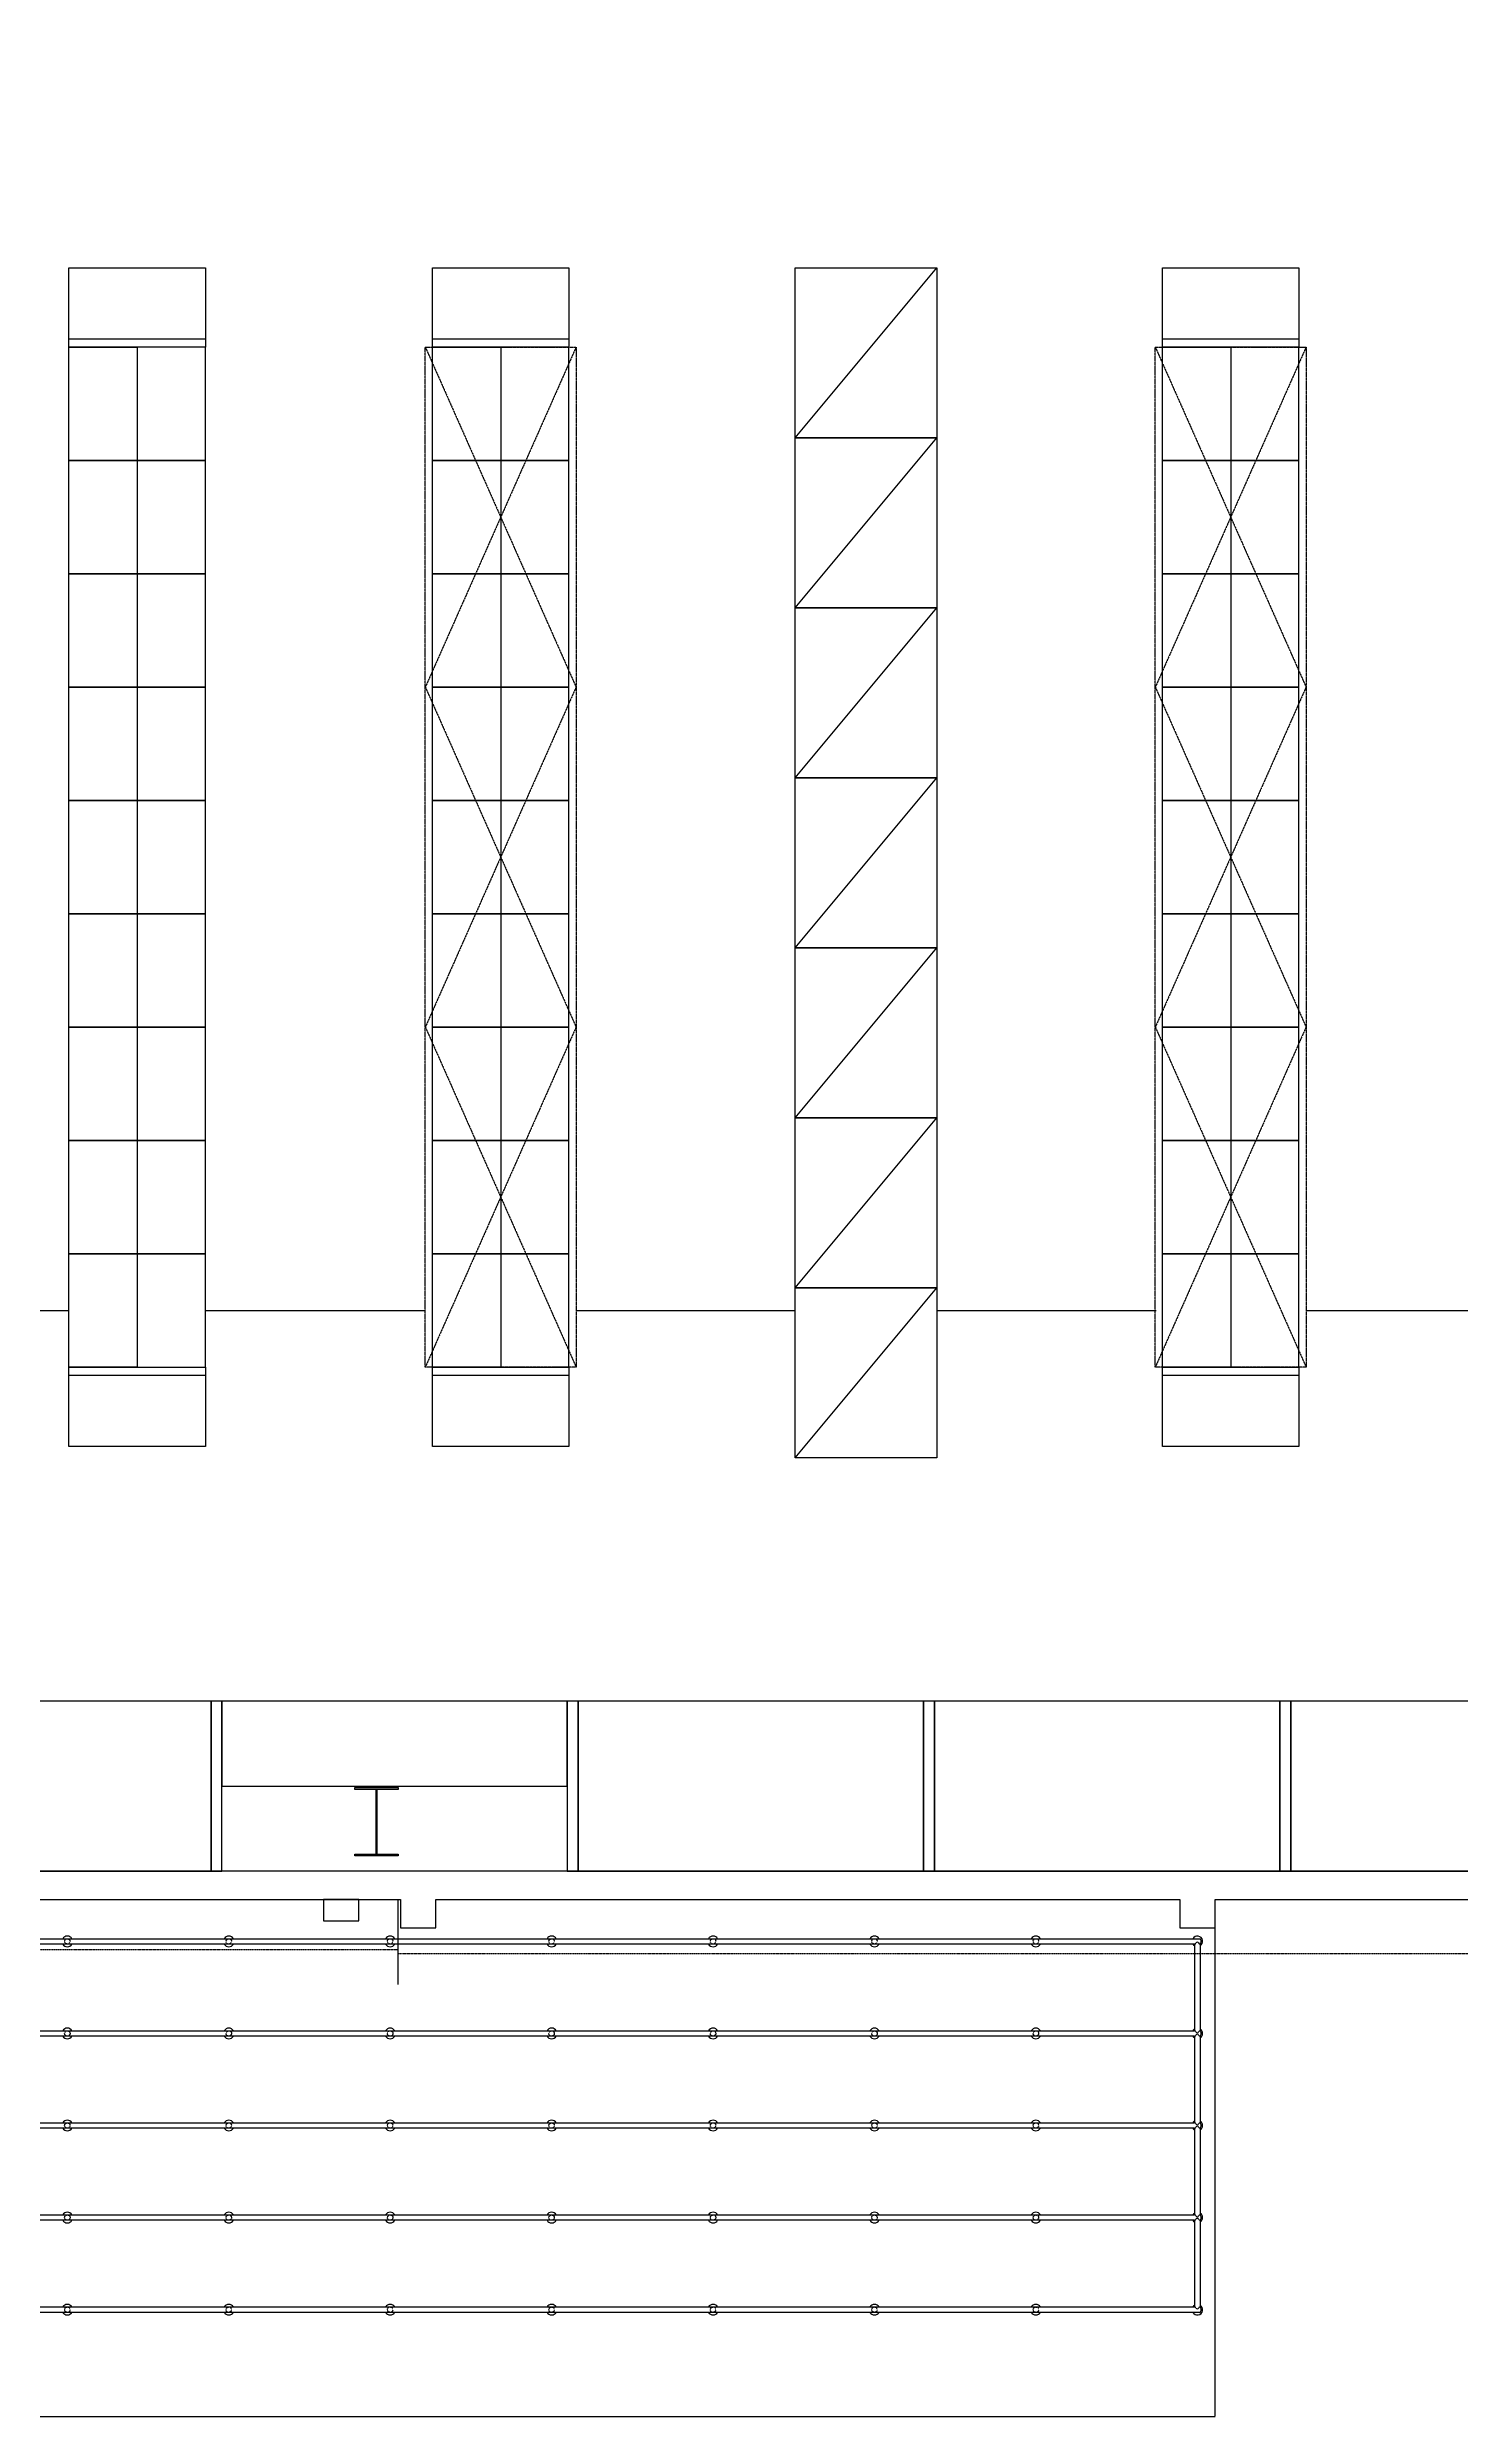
# Model space of a CAD drawing. Header units: millimetres. Extents: x -155 to 94595, y -3153 to 63413.
# Drawn here: x 34772 to 44746, y -3153 to 13573 of the extents above; entities that cross this region are included whole.
import ezdxf

# ---------------------------------------------------------------- set-up
doc = ezdxf.new("R2010")
doc.units = ezdxf.units.MM
for name, pattern in [('REFERENCIA CAMPECHE$0$63-BASE1-6$0$HIDDEN2', [0.1875, 0.125, -0.0625]), ('REFERENCIA CAMPECHE$0$HIDDEN', [0.375, 0.25, -0.125]), ('REFERENCIA CAMPECHE$0$REFERENCIA MERIDA$0$DASHDOT', [1, 0.5, -0.25, 0, -0.25]), ('REFERENCIA CAMPECHE$0$SO-BASE1$0$HIDDEN2', [0.1875, 0.125, -0.0625]), ('TRATTEGGIATA2', [0.375, 0.25, -0.125])]:
    doc.linetypes.add(name, pattern=pattern)
for name, color, linetype in [('2', 193, 'Continuous'), ('4', 251, 'Continuous'), ('5', 1, 'TRATTEGGIATA2'), ('6', 253, 'Continuous'), ('int', 185, 'Continuous'), ('wall', 5, 'Continuous')]:
    doc.layers.add(name, color=color, linetype=linetype)
doc.styles.add('REFERENCIA CAMPECHE$0$LETRITAS', font='ROMAN1.shx', dxfattribs={"width": 1.2, "height": 0.225})
doc.dimstyles.new('arch', dxfattribs={"dimtxt": 0.18, "dimasz": 0.18, "dimexe": 0.18, "dimexo": 0.0625, "dimgap": 0.09, "dimtad": 0, "dimtih": 1, "dimtoh": 1, "dimdec": 4, "dimzin": 0, "dimdsep": 46, "dimtxsty": 'Standard', "dimblk": 'OBLIQUE', "dimcen": 0.09, "dimclrt": 256, "dimadec": 0, "dimazin": 0, "dimtfac": 1, "dimtdec": 4, "dimtofl": 0, "dimtmove": 0, "dimatfit": 3, "dimldrblk": 'OBLIQUE', "dimfxl": 1, "dimtolj": 1, "dimtzin": 0, "dimarcsym": 0})

# ---------------------------------------------------------------- blocks, each defined once
blk = doc.blocks.new('_Oblique')
at = {"color": 0, "linetype": 'ByBlock', "lineweight": -2}
blk.add_line((-0.5, -0.5), (0.5, 0.5), dxfattribs=at)
blk = doc.blocks.new('*D327')
at = {"layer": '6', "color": 0, "lineweight": -2}
blk.add_line((43655, 4657), (45205, 4657), dxfattribs=at)
at = {"layer": 'Defpoints', "color": 0}
for p in [(43655, 4657), (45205, 4657), (45205, 4657)]:
    blk.add_point(p, dxfattribs=at)
at = {"layer": '6', "color": 0, "lineweight": -2, "xscale": 0.3, "yscale": 0.3, "zscale": 0.3, "rotation": 180}
blk.add_blockref('_Oblique', (43655, 4657), dxfattribs=at)
at = {"layer": '6', "color": 0, "lineweight": -2, "xscale": 0.3, "yscale": 0.3, "zscale": 0.3}
blk.add_blockref('_Oblique', (45205, 4657), dxfattribs=at)
at = {"layer": '6', "insert": (44430, 4657), "char_height": 0.225, "attachment_point": 5, "style": 'REFERENCIA CAMPECHE$0$LETRITAS'}
blk.add_mtext('\\A1;1550.00', dxfattribs=at)
blk = doc.blocks.new('*D328')
at = {"layer": '6', "color": 0, "lineweight": -2}
blk.add_line((41049, 4657), (42596, 4657), dxfattribs=at)
at = {"layer": 'Defpoints', "color": 0}
for p in [(41049, 4657), (42596, 4657), (42596, 4657)]:
    blk.add_point(p, dxfattribs=at)
at = {"layer": '6', "color": 0, "lineweight": -2, "xscale": 0.3, "yscale": 0.3, "zscale": 0.3, "rotation": 180}
blk.add_blockref('_Oblique', (41049, 4657), dxfattribs=at)
at = {"layer": '6', "color": 0, "lineweight": -2, "xscale": 0.3, "yscale": 0.3, "zscale": 0.3}
blk.add_blockref('_Oblique', (42596, 4657), dxfattribs=at)
at = {"layer": '6', "insert": (41822, 4657), "char_height": 0.225, "attachment_point": 5, "style": 'REFERENCIA CAMPECHE$0$LETRITAS'}
blk.add_mtext('\\A1;1547.00', dxfattribs=at)
blk = doc.blocks.new('*D329')
at = {"layer": '6', "color": 0, "lineweight": -2}
blk.add_line((38503, 4657), (40049, 4657), dxfattribs=at)
at = {"layer": 'Defpoints', "color": 0}
for p in [(38503, 4657), (40049, 4657), (40049, 4657)]:
    blk.add_point(p, dxfattribs=at)
at = {"layer": '6', "color": 0, "lineweight": -2, "xscale": 0.3, "yscale": 0.3, "zscale": 0.3, "rotation": 180}
blk.add_blockref('_Oblique', (38503, 4657), dxfattribs=at)
at = {"layer": '6', "color": 0, "lineweight": -2, "xscale": 0.3, "yscale": 0.3, "zscale": 0.3}
blk.add_blockref('_Oblique', (40049, 4657), dxfattribs=at)
at = {"layer": '6', "insert": (39276, 4657), "char_height": 0.225, "attachment_point": 5, "style": 'REFERENCIA CAMPECHE$0$LETRITAS'}
blk.add_mtext('\\A1;1546.00', dxfattribs=at)
blk = doc.blocks.new('*D330')
at = {"layer": '6', "color": 0, "lineweight": -2}
blk.add_line((35887, 4657), (37439, 4657), dxfattribs=at)
at = {"layer": 'Defpoints', "color": 0}
for p in [(35887, 4657), (37439, 4657), (37439, 4657)]:
    blk.add_point(p, dxfattribs=at)
at = {"layer": '6', "color": 0, "lineweight": -2, "xscale": 0.3, "yscale": 0.3, "zscale": 0.3, "rotation": 180}
blk.add_blockref('_Oblique', (35887, 4657), dxfattribs=at)
at = {"layer": '6', "color": 0, "lineweight": -2, "xscale": 0.3, "yscale": 0.3, "zscale": 0.3}
blk.add_blockref('_Oblique', (37439, 4657), dxfattribs=at)
at = {"layer": '6', "insert": (36663, 4657), "char_height": 0.225, "attachment_point": 5, "style": 'REFERENCIA CAMPECHE$0$LETRITAS'}
blk.add_mtext('\\A1;1552.00', dxfattribs=at)
blk = doc.blocks.new('*D331')
at = {"layer": '6', "color": 0, "lineweight": -2}
blk.add_line((33373, 4657), (34923, 4657), dxfattribs=at)
at = {"layer": 'Defpoints', "color": 0}
for p in [(33373, 4657), (34923, 4657), (34923, 4657)]:
    blk.add_point(p, dxfattribs=at)
at = {"layer": '6', "color": 0, "lineweight": -2, "xscale": 0.3, "yscale": 0.3, "zscale": 0.3, "rotation": 180}
blk.add_blockref('_Oblique', (33373, 4657), dxfattribs=at)
at = {"layer": '6', "color": 0, "lineweight": -2, "xscale": 0.3, "yscale": 0.3, "zscale": 0.3}
blk.add_blockref('_Oblique', (34923, 4657), dxfattribs=at)
at = {"layer": '6', "insert": (34148, 4657), "char_height": 0.225, "attachment_point": 5, "style": 'REFERENCIA CAMPECHE$0$LETRITAS'}
blk.add_mtext('\\A1;1550.00', dxfattribs=at)

msp = doc.modelspace()

# ---------------------------------------------------------------- linework, layer by layer
at = {"layer": '2'}
for p, q in [((34922.882, 12016.99), (35886.882, 12016.99)), ((34922.882, 11456.99), (34922.882, 12016.99)), ((35886.882, 12016.99), (35886.882, 11456.99)), ((37488.882, 12016.99), (38452.882, 12016.99)), ((37488.882, 11456.99), (37488.882, 12016.99)), ((38452.882, 12016.99), (38452.882, 11456.99)), ((40048.882, 10816.951), (40048.882, 12016.951)), ((40048.882, 12016.951), (41048.882, 12016.951)), ((40048.882, 10816.951), (41048.882, 12016.951)), ((41048.882, 12016.951), (41048.882, 10816.951)), ((42640.882, 12016.99), (43604.882, 12016.99)), ((42640.882, 11456.99), (42640.882, 12016.99)), ((43604.882, 12016.99), (43604.882, 11456.99)), ((34922.882, 11516.99), (35886.882, 11516.99)), ((35886.882, 11456.99), (34922.882, 11456.99)), ((34922.882, 10656.99), (34922.882, 11456.99)), ((34922.882, 11456.99), (35404.882, 11456.99)), ((35404.882, 11456.99), (35404.882, 10656.99)), ((35886.882, 11456.99), (35404.882, 11456.99)), ((35404.882, 11456.99), (35404.882, 10656.99)), ((35886.882, 10656.99), (35886.882, 11456.99)), ((37488.882, 11516.99), (38452.882, 11516.99)), ((38452.882, 11456.99), (37488.882, 11456.99)), ((37488.882, 10656.99), (37488.882, 11456.99)), ((37488.882, 11456.99), (37970.882, 11456.99)), ((37970.882, 11456.99), (37970.882, 10656.99)), ((38452.882, 11456.99), (37970.882, 11456.99)), ((37970.882, 11456.99), (37970.882, 10656.99)), ((38452.882, 10656.99), (38452.882, 11456.99)), ((42640.882, 11516.99), (43604.882, 11516.99)), ((43604.882, 11456.99), (42640.882, 11456.99)), ((42640.882, 10656.99), (42640.882, 11456.99)), ((42640.882, 11456.99), (43122.882, 11456.99)), ((43122.882, 11456.99), (43122.882, 10656.99)), ((43604.882, 11456.99), (43122.882, 11456.99)), ((43122.882, 11456.99), (43122.882, 10656.99)), ((43604.882, 10656.99), (43604.882, 11456.99)), ((41048.882, 10816.951), (40048.882, 10816.951)), ((40048.882, 9616.951), (40048.882, 10816.951)), ((40048.882, 10816.951), (41048.882, 10816.951)), ((40048.882, 9616.951), (41048.882, 10816.951)), ((41048.882, 10816.951), (41048.882, 9616.951)), ((34922.882, 9856.99), (34922.882, 10656.99)), ((34922.882, 10656.99), (35404.882, 10656.99)), ((35404.882, 10656.99), (34922.882, 10656.99)), ((35404.882, 10656.99), (35404.882, 9856.99)), ((35886.882, 10656.99), (35404.882, 10656.99)), ((35404.882, 10656.99), (35404.882, 9856.99)), ((35404.882, 10656.99), (35886.882, 10656.99)), ((35886.882, 9856.99), (35886.882, 10656.99)), ((37488.882, 9856.99), (37488.882, 10656.99)), ((37488.882, 10656.99), (37970.882, 10656.99)), ((37970.882, 10656.99), (37488.882, 10656.99)), ((37970.882, 10656.99), (37970.882, 9856.99)), ((38452.882, 10656.99), (37970.882, 10656.99)), ((37970.882, 10656.99), (37970.882, 9856.99)), ((37970.882, 10656.99), (38452.882, 10656.99)), ((38452.882, 9856.99), (38452.882, 10656.99)), ((42640.882, 9856.99), (42640.882, 10656.99)), ((42640.882, 10656.99), (43122.882, 10656.99)), ((43122.882, 10656.99), (42640.882, 10656.99)), ((43122.882, 10656.99), (43122.882, 9856.99)), ((43604.882, 10656.99), (43122.882, 10656.99)), ((43122.882, 10656.99), (43122.882, 9856.99)), ((43122.882, 10656.99), (43604.882, 10656.99)), ((43604.882, 9856.99), (43604.882, 10656.99)), ((35404.882, 9856.99), (34922.882, 9856.99)), ((34922.882, 9056.99), (34922.882, 9856.99)), ((34922.882, 9856.99), (35404.882, 9856.99)), ((35404.882, 9856.99), (35886.882, 9856.99)), ((35404.882, 9856.99), (35404.882, 9056.99)), ((35886.882, 9856.99), (35404.882, 9856.99)), ((35404.882, 9856.99), (35404.882, 9056.99)), ((35886.882, 9056.99), (35886.882, 9856.99)), ((37970.882, 9856.99), (37488.882, 9856.99)), ((37488.882, 9056.99), (37488.882, 9856.99)), ((37488.882, 9856.99), (37970.882, 9856.99)), ((37970.882, 9856.99), (38452.882, 9856.99)), ((37970.882, 9856.99), (37970.882, 9056.99)), ((38452.882, 9856.99), (37970.882, 9856.99)), ((37970.882, 9856.99), (37970.882, 9056.99)), ((38452.882, 9056.99), (38452.882, 9856.99)), ((43122.882, 9856.99), (42640.882, 9856.99)), ((42640.882, 9056.99), (42640.882, 9856.99)), ((42640.882, 9856.99), (43122.882, 9856.99)), ((43122.882, 9856.99), (43604.882, 9856.99)), ((43122.882, 9856.99), (43122.882, 9056.99)), ((43604.882, 9856.99), (43122.882, 9856.99)), ((43122.882, 9856.99), (43122.882, 9056.99)), ((43604.882, 9056.99), (43604.882, 9856.99)), ((41048.882, 9616.951), (40048.882, 9616.951)), ((40048.882, 8416.951), (40048.882, 9616.951)), ((40048.882, 9616.951), (41048.882, 9616.951)), ((40048.882, 8416.951), (41048.882, 9616.951)), ((41048.882, 9616.951), (41048.882, 8416.951)), ((35404.882, 9056.99), (34922.882, 9056.99)), ((34922.882, 8256.99), (34922.882, 9056.99)), ((34922.882, 9056.99), (35404.882, 9056.99)), ((35404.882, 9056.99), (35886.882, 9056.99)), ((35404.882, 9056.99), (35404.882, 8256.99)), ((35886.882, 9056.99), (35404.882, 9056.99)), ((35404.882, 9056.99), (35404.882, 8256.99)), ((35886.882, 8256.99), (35886.882, 9056.99)), ((37970.882, 9056.99), (37488.882, 9056.99)), ((37488.882, 8256.99), (37488.882, 9056.99)), ((37488.882, 9056.99), (37970.882, 9056.99)), ((37970.882, 9056.99), (38452.882, 9056.99)), ((37970.882, 9056.99), (37970.882, 8256.99)), ((38452.882, 9056.99), (37970.882, 9056.99)), ((37970.882, 9056.99), (37970.882, 8256.99)), ((38452.882, 8256.99), (38452.882, 9056.99)), ((43122.882, 9056.99), (42640.882, 9056.99)), ((42640.882, 8256.99), (42640.882, 9056.99)), ((42640.882, 9056.99), (43122.882, 9056.99)), ((43122.882, 9056.99), (43604.882, 9056.99)), ((43122.882, 9056.99), (43122.882, 8256.99)), ((43604.882, 9056.99), (43122.882, 9056.99)), ((43122.882, 9056.99), (43122.882, 8256.99)), ((43604.882, 8256.99), (43604.882, 9056.99)), ((40048.882, 7216.951), (40048.882, 8416.951)), ((40048.882, 8416.951), (41048.882, 8416.951)), ((40048.882, 7216.951), (41048.882, 8416.951)), ((41048.882, 8416.951), (40048.882, 8416.951)), ((41048.882, 8416.951), (41048.882, 7216.951)), ((35404.882, 8256.99), (34922.882, 8256.99)), ((34922.882, 7456.99), (34922.882, 8256.99)), ((34922.882, 8256.99), (35404.882, 8256.99)), ((35404.882, 8256.99), (35886.882, 8256.99)), ((35404.882, 8256.99), (35404.882, 7456.99)), ((35886.882, 8256.99), (35404.882, 8256.99)), ((35404.882, 8256.99), (35404.882, 7456.99)), ((35886.882, 7456.99), (35886.882, 8256.99)), ((37970.882, 8256.99), (37488.882, 8256.99)), ((37488.882, 7456.99), (37488.882, 8256.99)), ((37488.882, 8256.99), (37970.882, 8256.99)), ((37970.882, 8256.99), (38452.882, 8256.99)), ((37970.882, 8256.99), (37970.882, 7456.99)), ((38452.882, 8256.99), (37970.882, 8256.99)), ((37970.882, 8256.99), (37970.882, 7456.99)), ((38452.882, 7456.99), (38452.882, 8256.99)), ((43122.882, 8256.99), (42640.882, 8256.99)), ((42640.882, 7456.99), (42640.882, 8256.99)), ((42640.882, 8256.99), (43122.882, 8256.99)), ((43122.882, 8256.99), (43604.882, 8256.99)), ((43122.882, 8256.99), (43122.882, 7456.99)), ((43604.882, 8256.99), (43122.882, 8256.99)), ((43122.882, 8256.99), (43122.882, 7456.99)), ((43604.882, 7456.99), (43604.882, 8256.99)), ((35404.882, 7456.99), (34922.882, 7456.99)), ((34922.882, 6656.99), (34922.882, 7456.99)), ((34922.882, 7456.99), (35404.882, 7456.99)), ((35404.882, 7456.99), (35886.882, 7456.99)), ((35404.882, 7456.99), (35404.882, 6656.99)), ((35886.882, 7456.99), (35404.882, 7456.99)), ((35404.882, 7456.99), (35404.882, 6656.99)), ((35886.882, 6656.99), (35886.882, 7456.99)), ((37970.882, 7456.99), (37488.882, 7456.99)), ((37488.882, 6656.99), (37488.882, 7456.99)), ((37488.882, 7456.99), (37970.882, 7456.99)), ((37970.882, 7456.99), (38452.882, 7456.99)), ((37970.882, 7456.99), (37970.882, 6656.99)), ((38452.882, 7456.99), (37970.882, 7456.99)), ((37970.882, 7456.99), (37970.882, 6656.99)), ((38452.882, 6656.99), (38452.882, 7456.99)), ((43122.882, 7456.99), (42640.882, 7456.99)), ((42640.882, 6656.99), (42640.882, 7456.99)), ((42640.882, 7456.99), (43122.882, 7456.99)), ((43122.882, 7456.99), (43604.882, 7456.99)), ((43122.882, 7456.99), (43122.882, 6656.99)), ((43604.882, 7456.99), (43122.882, 7456.99)), ((43122.882, 7456.99), (43122.882, 6656.99)), ((43604.882, 6656.99), (43604.882, 7456.99)), ((41048.882, 7216.951), (40048.882, 7216.951)), ((40048.882, 6016.951), (40048.882, 7216.951)), ((40048.882, 7216.951), (41048.882, 7216.951)), ((40048.882, 6016.951), (41048.882, 7216.951)), ((41048.882, 7216.951), (41048.882, 6016.951)), ((35404.882, 6656.99), (34922.882, 6656.99)), ((34922.882, 5856.99), (34922.882, 6656.99)), ((34922.882, 6656.99), (35404.882, 6656.99)), ((35404.882, 6656.99), (35886.882, 6656.99)), ((35404.882, 6656.99), (35404.882, 5856.99)), ((35886.882, 6656.99), (35404.882, 6656.99)), ((35404.882, 6656.99), (35404.882, 5856.99)), ((35886.882, 5856.99), (35886.882, 6656.99)), ((37970.882, 6656.99), (37488.882, 6656.99)), ((37488.882, 5856.99), (37488.882, 6656.99)), ((37488.882, 6656.99), (37970.882, 6656.99)), ((37970.882, 6656.99), (38452.882, 6656.99)), ((37970.882, 6656.99), (37970.882, 5856.99)), ((38452.882, 6656.99), (37970.882, 6656.99)), ((37970.882, 6656.99), (37970.882, 5856.99)), ((38452.882, 5856.99), (38452.882, 6656.99)), ((43122.882, 6656.99), (42640.882, 6656.99)), ((42640.882, 5856.99), (42640.882, 6656.99)), ((42640.882, 6656.99), (43122.882, 6656.99)), ((43122.882, 6656.99), (43604.882, 6656.99)), ((43122.882, 6656.99), (43122.882, 5856.99)), ((43604.882, 6656.99), (43122.882, 6656.99)), ((43122.882, 6656.99), (43122.882, 5856.99)), ((43604.882, 5856.99), (43604.882, 6656.99)), ((35404.882, 5856.99), (34922.882, 5856.99)), ((34922.882, 5056.99), (34922.882, 5856.99)), ((34922.882, 5856.99), (35404.882, 5856.99)), ((35404.882, 5856.99), (35886.882, 5856.99)), ((35404.882, 5856.99), (35404.882, 5056.99)), ((35886.882, 5856.99), (35404.882, 5856.99)), ((35404.882, 5856.99), (35404.882, 5056.99)), ((35886.882, 5056.99), (35886.882, 5856.99)), ((37970.882, 5856.99), (37488.882, 5856.99)), ((37488.882, 5056.99), (37488.882, 5856.99)), ((37488.882, 5856.99), (37970.882, 5856.99)), ((37970.882, 5856.99), (38452.882, 5856.99)), ((37970.882, 5856.99), (37970.882, 5056.99)), ((38452.882, 5856.99), (37970.882, 5856.99)), ((37970.882, 5856.99), (37970.882, 5056.99)), ((38452.882, 5056.99), (38452.882, 5856.99)), ((41048.882, 6016.951), (40048.882, 6016.951)), ((40048.882, 4816.951), (40048.882, 6016.951)), ((40048.882, 6016.951), (41048.882, 6016.951)), ((40048.882, 4816.951), (41048.882, 6016.951)), ((41048.882, 6016.951), (41048.882, 4816.951)), ((43122.882, 5856.99), (42640.882, 5856.99)), ((42640.882, 5056.99), (42640.882, 5856.99)), ((42640.882, 5856.99), (43122.882, 5856.99)), ((43122.882, 5856.99), (43604.882, 5856.99)), ((43122.882, 5856.99), (43122.882, 5056.99)), ((43604.882, 5856.99), (43122.882, 5856.99)), ((43122.882, 5856.99), (43122.882, 5056.99)), ((43604.882, 5056.99), (43604.882, 5856.99)), ((35404.882, 5056.99), (34922.882, 5056.99)), ((34922.882, 4256.99), (34922.882, 5056.99)), ((34922.882, 5056.99), (35404.882, 5056.99)), ((35404.882, 5056.99), (35886.882, 5056.99)), ((35404.882, 5056.99), (35404.882, 4256.99)), ((35886.882, 5056.99), (35404.882, 5056.99)), ((35404.882, 5056.99), (35404.882, 4256.99)), ((35886.882, 4256.99), (35886.882, 5056.99)), ((37970.882, 5056.99), (37488.882, 5056.99)), ((37488.882, 4256.99), (37488.882, 5056.99)), ((37488.882, 5056.99), (37970.882, 5056.99)), ((37970.882, 5056.99), (38452.882, 5056.99)), ((37970.882, 5056.99), (37970.882, 4256.99)), ((38452.882, 5056.99), (37970.882, 5056.99)), ((37970.882, 5056.99), (37970.882, 4256.99)), ((38452.882, 4256.99), (38452.882, 5056.99)), ((43122.882, 5056.99), (42640.882, 5056.99)), ((42640.882, 4256.99), (42640.882, 5056.99)), ((42640.882, 5056.99), (43122.882, 5056.99)), ((43122.882, 5056.99), (43604.882, 5056.99)), ((43122.882, 5056.99), (43122.882, 4256.99)), ((43604.882, 5056.99), (43122.882, 5056.99)), ((43122.882, 5056.99), (43122.882, 4256.99)), ((43604.882, 4256.99), (43604.882, 5056.99)), ((41048.882, 4816.951), (40048.882, 4816.951)), ((40048.882, 3616.951), (40048.882, 4816.951)), ((40048.882, 4816.951), (41048.882, 4816.951)), ((40048.882, 3616.951), (41048.882, 4816.951)), ((41048.882, 4816.951), (41048.882, 3616.951)), ((35404.882, 4256.99), (34922.882, 4256.99)), ((34922.882, 3696.99), (34922.882, 4256.99)), ((34922.882, 4256.99), (35886.882, 4256.99)), ((35886.882, 4196.99), (34922.882, 4196.99)), ((35404.882, 4256.99), (35886.882, 4256.99)), ((35886.882, 4256.99), (35886.882, 3696.99)), ((37970.882, 4256.99), (37488.882, 4256.99)), ((37488.882, 3696.99), (37488.882, 4256.99)), ((37488.882, 4256.99), (38452.882, 4256.99)), ((38452.882, 4196.99), (37488.882, 4196.99)), ((37970.882, 4256.99), (38452.882, 4256.99)), ((38452.882, 4256.99), (38452.882, 3696.99)), ((43122.882, 4256.99), (42640.882, 4256.99)), ((42640.882, 3696.99), (42640.882, 4256.99)), ((42640.882, 4256.99), (43604.882, 4256.99)), ((43604.882, 4196.99), (42640.882, 4196.99)), ((43122.882, 4256.99), (43604.882, 4256.99)), ((43604.882, 4256.99), (43604.882, 3696.99)), ((35886.882, 3696.99), (34922.882, 3696.99)), ((38452.882, 3696.99), (37488.882, 3696.99)), ((43604.882, 3696.99), (42640.882, 3696.99)), ((41048.882, 3616.951), (40048.882, 3616.951)), ((35926.46, 1896.99), (33488.06, 1896.99)), ((35926.46, 696.99), (35926.46, 1896.99)), ((38441.06, 1896.99), (36002.66, 1896.99)), ((36002.66, 1896.99), (36002.66, 1296.99)), ((38441.06, 1296.99), (38441.06, 1896.99)), ((40955.66, 1896.99), (38517.26, 1896.99)), ((38517.26, 1896.99), (38517.26, 696.99)), ((40955.66, 696.99), (40955.66, 1896.99)), ((43470.26, 1896.99), (41031.86, 1896.99)), ((41031.86, 1896.99), (41031.86, 696.99)), ((43470.26, 696.99), (43470.26, 1896.99)), ((45984.86, 1896.99), (43546.46, 1896.99)), ((43546.46, 1896.99), (43546.46, 696.99)), ((36002.66, 1296.99), (38441.06, 1296.99)), ((33488.06, 696.99), (35926.46, 696.99)), ((38517.26, 696.99), (40955.66, 696.99)), ((41031.86, 696.99), (43470.26, 696.99)), ((43546.46, 696.99), (45984.86, 696.99))]:
    msp.add_line(p, q, dxfattribs=at)
at = {"layer": '4', "linetype": 'REFERENCIA CAMPECHE$0$63-BASE1-6$0$HIDDEN2'}
msp.add_lwpolyline([(9763.244, 496.989), (9763.244, -3153.012), (43013.244, -3153.012), (43013.244, 496.989)], dxfattribs=at)
at = {"layer": '4'}
msp.add_lwpolyline([(36719.86, 346.989), (36969.86, 346.989), (36969.86, 496.989), (36719.86, 496.989)], close=True, dxfattribs=at)
at = {"layer": '5', "linetype": 'REFERENCIA CAMPECHE$0$SO-BASE1$0$HIDDEN2'}
msp.add_line((37244.86, 496.989), (37244.86, -101.611), dxfattribs=at)
at = {"layer": '5', "linetype": 'REFERENCIA CAMPECHE$0$SO-BASE1$0$HIDDEN2', "ltscale": 3}
for points in [[(198.259, 62876.989), (204.834, 144.989), (37244.86, 144.989)], [(37244.86, 116.489), (94584.86, 116.489), (94584.86, 19756.989)]]:
    msp.add_lwpolyline(points, dxfattribs=at)
at = {"layer": 'int', "linetype": 'REFERENCIA CAMPECHE$0$HIDDEN'}
for p, q in [((38502.882, 11456.99), (37438.882, 9056.99)), ((37438.882, 11456.99), (38502.882, 9056.99)), ((37438.882, 4256.99), (37438.882, 11456.99)), ((37438.882, 11456.99), (38502.882, 11456.99)), ((38502.882, 11456.99), (38502.882, 4256.99)), ((43654.882, 11456.99), (42590.882, 9056.99)), ((42590.882, 11456.99), (43654.882, 9056.99)), ((42590.882, 4256.99), (42590.882, 11456.99)), ((42590.882, 11456.99), (43654.882, 11456.99)), ((43654.882, 11456.99), (43654.882, 4256.99)), ((37438.882, 9056.99), (38502.882, 6656.99)), ((38502.882, 9056.99), (37438.882, 6656.99)), ((42590.882, 9056.99), (43654.882, 6656.99)), ((43654.882, 9056.99), (42590.882, 6656.99)), ((38502.882, 6656.99), (37438.882, 4256.99)), ((37438.882, 6656.99), (38502.882, 4256.99)), ((43654.882, 6656.99), (42590.882, 4256.99)), ((42590.882, 6656.99), (43654.882, 4256.99)), ((37438.882, 4256.99), (37438.882, 4256.99)), ((37438.882, 4256.99), (37438.882, 4256.99)), ((38502.882, 4256.99), (37438.882, 4256.99)), ((38502.882, 4256.99), (38502.882, 4256.99)), ((38502.882, 4256.99), (38502.882, 4256.99)), ((42590.882, 4256.99), (42590.882, 4256.99)), ((42590.882, 4256.99), (42590.882, 4256.99)), ((43654.882, 4256.99), (42590.882, 4256.99)), ((43654.882, 4256.99), (43654.882, 4256.99)), ((43654.882, 4256.99), (43654.882, 4256.99))]:
    msp.add_line(p, q, dxfattribs=at)
at = {"layer": 'int'}
for p, q in [((35926.46, 1896.99), (35926.46, 696.99)), ((36002.66, 1896.99), (35926.46, 1896.99)), ((36002.66, 696.99), (36002.66, 1896.99)), ((38441.06, 1896.99), (38441.06, 696.99)), ((38517.26, 1896.99), (38441.06, 1896.99)), ((38517.26, 696.99), (38517.26, 1896.99)), ((40955.66, 1896.99), (40955.66, 696.99)), ((41031.86, 1896.99), (40955.66, 1896.99)), ((41031.86, 696.99), (41031.86, 1896.99)), ((43470.26, 1896.99), (43470.26, 696.99)), ((43546.46, 1896.99), (43470.26, 1896.99)), ((43546.46, 696.99), (43546.46, 1896.99)), ((35926.46, 696.99), (36002.66, 696.99)), ((38441.06, 696.99), (38517.26, 696.99)), ((40955.66, 696.99), (41031.86, 696.99)), ((43470.26, 696.99), (43546.46, 696.99)), ((10981.452, 221), (42906.452, 220.994)), ((42868.452, 182.994), (10981.452, 183)), ((42868.452, 182.994), (42868.452, -429.011)), ((42906.452, 182.994), (42906.452, -429.011)), ((10981.452, -429), (42868.452, -429.006)), ((42868.452, -467.006), (10981.452, -467)), ((42868.452, -467.011), (42868.452, -1079.011)), ((42906.452, -467.011), (42906.452, -1079.011)), ((10981.452, -1079), (42868.452, -1079.006)), ((42868.452, -1117.006), (10981.452, -1117)), ((42868.452, -1117.011), (42868.452, -1729.011)), ((42906.452, -1117.011), (42906.452, -1729.011)), ((10981.452, -1729), (42868.452, -1729.006)), ((42868.452, -1767.006), (10981.452, -1767)), ((42868.452, -1767.011), (42868.452, -2379.006)), ((42906.452, -1767.011), (42906.452, -2379.006)), ((10981.452, -2379), (42868.452, -2379.006)), ((42868.452, -2417.006), (10981.452, -2417)), ((42906.29, -2417.006), (10987.452, -2417))]:
    msp.add_line(p, q, dxfattribs=at)
at = {"layer": 'int', "linetype": 'REFERENCIA CAMPECHE$0$HIDDEN', "ltscale": 0.1}
for centre in [(34912.452, 202), (36051.738, 202), (37191.023, 202), (38330.309, 202), (39469.595, 202), (40608.881, 202), (34912.452, -448), (36051.738, -448), (37191.023, -448), (38330.309, -448), (39469.595, -448), (40608.881, -448), (34912.452, -1098), (36051.738, -1098), (37191.023, -1098), (38330.309, -1098), (39469.595, -1098), (40608.881, -1098), (34912.452, -1748), (36051.738, -1748), (37191.023, -1748), (38330.309, -1748), (39469.595, -1748), (40608.881, -1748), (34912.452, -2398), (36051.738, -2398), (37191.023, -2398), (38330.309, -2398), (39469.595, -2398), (40608.881, -2398)]:
    msp.add_circle(centre, 19, dxfattribs=at)
at = {"layer": 'int', "linetype": 'REFERENCIA CAMPECHE$0$REFERENCIA MERIDA$0$DASHDOT', "ltscale": 0.1}
for centre in [(41748.166, 202), (41748.166, -448), (41748.166, -1098), (41748.166, -1748), (41748.166, -2398)]:
    msp.add_circle(centre, 19, dxfattribs=at)
at = {"layer": 'int'}
for centre, radius, start, end in [((34912.452, 202), 37.5, 30.431823, 149.5681554), ((34912.452, 202), 37.5, 210.4522193, 329.5477592), ((36051.738, 202), 37.5, 30.431823, 149.5681554), ((36051.738, 202), 37.5, 210.4522193, 329.5477592), ((37191.023, 202), 37.5, 30.431823, 149.5681554), ((37191.023, 202), 37.5, 210.4522193, 329.5477592), ((38330.309, 202), 37.5, 30.431823, 149.5681554), ((38330.309, 202), 37.5, 210.4522193, 329.5477592), ((39469.595, 202), 37.5, 30.431823, 149.5681554), ((39469.595, 202), 37.5, 210.4522193, 329.5477592), ((40608.881, 202), 37.5, 30.431823, 149.5681554), ((40608.881, 202), 37.5, 210.4522193, 329.5477592), ((41748.166, 202), 37.5, 30.431823, 149.5681554), ((41748.166, 202), 37.5, 210.4522193, 329.5477592), ((42887.452, 201.994), 37.5, 300.442052, 149.5579831), ((42887.452, 201.994), 37.5, 210.4522193, 239.557948), ((42864.734, 197.508), 14.983, 284.3682283, 332.7985066), ((42887.59, 185.703), 10.742, 90.7374411, 152.5263142), ((42887.314, 185.703), 10.742, 27.4736858, 89.2625589), ((42910.17, 197.508), 14.983, 207.2014934, 255.6317717), ((42888.244, 201.994), 26.316, 313.7802162, 46.2197885), ((34912.452, -448), 37.5, 30.431823, 149.5681554), ((34912.452, -448), 37.5, 210.4522193, 329.5477592), ((36051.738, -448), 37.5, 30.431823, 149.5681554), ((36051.738, -448), 37.5, 210.4522193, 329.5477592), ((37191.023, -448), 37.5, 30.431823, 149.5681554), ((37191.023, -448), 37.5, 210.4522193, 329.5477592), ((38330.309, -448), 37.5, 30.431823, 149.5681554), ((38330.309, -448), 37.5, 210.4522193, 329.5477592), ((39469.595, -448), 37.5, 30.431823, 149.5681554), ((39469.595, -448), 37.5, 210.4522193, 329.5477592), ((40608.881, -448), 37.5, 30.431823, 149.5681554), ((40608.881, -448), 37.5, 210.4522193, 329.5477592), ((41748.166, -448), 37.5, 30.431823, 149.5681554), ((41748.166, -448), 37.5, 210.4522193, 329.5477592), ((42887.452, -448.006), 37.5, 120.442052, 149.5681554), ((42887.452, -448.006), 37.5, 210.4522193, 239.557948), ((42864.734, -443.525), 14.983, 27.2014934, 75.6317717), ((42864.734, -452.497), 14.983, 284.3682283, 332.7985066), ((42887.59, -431.721), 10.742, 207.4736858, 269.2625589), ((42887.59, -464.302), 10.742, 90.7374411, 152.5263142), ((42887.314, -431.721), 10.742, 270.7374411, 332.5263142), ((42887.314, -464.302), 10.742, 27.4736858, 89.2625589), ((42910.17, -443.525), 14.983, 104.3682283, 152.7985066), ((42910.17, -452.497), 14.983, 207.2014934, 255.6317717), ((42887.452, -448.006), 37.5, 300.442052, 59.557948), ((42888.244, -448.011), 26.316, 313.7802162, 46.2197885), ((34912.452, -1098), 37.5, 30.431823, 149.5681554), ((34912.452, -1098), 37.5, 210.4522193, 329.5477592), ((36051.738, -1098), 37.5, 30.431823, 149.5681554), ((36051.738, -1098), 37.5, 210.4522193, 329.5477592), ((37191.023, -1098), 37.5, 30.431823, 149.5681554), ((37191.023, -1098), 37.5, 210.4522193, 329.5477592), ((38330.309, -1098), 37.5, 30.431823, 149.5681554), ((38330.309, -1098), 37.5, 210.4522193, 329.5477592), ((39469.595, -1098), 37.5, 30.431823, 149.5681554), ((39469.595, -1098), 37.5, 210.4522193, 329.5477592), ((40608.881, -1098), 37.5, 30.431823, 149.5681554), ((40608.881, -1098), 37.5, 210.4522193, 329.5477592), ((41748.166, -1098), 37.5, 30.431823, 149.5681554), ((41748.166, -1098), 37.5, 210.4522193, 329.5477592), ((42887.452, -1098.006), 37.5, 120.442052, 149.5681554), ((42887.452, -1098.006), 37.5, 210.4522193, 239.557948), ((42864.734, -1093.525), 14.983, 27.2014934, 75.6317717), ((42864.734, -1102.497), 14.983, 284.3682283, 332.7985066), ((42887.59, -1081.721), 10.742, 207.4736858, 269.2625589), ((42887.59, -1114.302), 10.742, 90.7374411, 152.5263142), ((42887.314, -1081.721), 10.742, 270.7374411, 332.5263142), ((42887.314, -1114.302), 10.742, 27.4736858, 89.2625589), ((42910.17, -1093.525), 14.983, 104.3682283, 152.7985066), ((42910.17, -1102.497), 14.983, 207.2014934, 255.6317717), ((42887.452, -1098.006), 37.5, 300.442052, 59.557948), ((42888.244, -1098.011), 26.316, 313.7802162, 46.2197885), ((34912.452, -1748), 37.5, 30.431823, 149.5681554), ((34912.452, -1748), 37.5, 210.4522193, 329.5477592), ((36051.738, -1748), 37.5, 30.431823, 149.5681554), ((36051.738, -1748), 37.5, 210.4522193, 329.5477592), ((37191.023, -1748), 37.5, 30.431823, 149.5681554), ((37191.023, -1748), 37.5, 210.4522193, 329.5477592), ((38330.309, -1748), 37.5, 30.431823, 149.5681554), ((38330.309, -1748), 37.5, 210.4522193, 329.5477592), ((39469.595, -1748), 37.5, 30.431823, 149.5681554), ((39469.595, -1748), 37.5, 210.4522193, 329.5477592), ((40608.881, -1748), 37.5, 30.431823, 149.5681554), ((40608.881, -1748), 37.5, 210.4522193, 329.5477592), ((41748.166, -1748), 37.5, 30.431823, 149.5681554), ((41748.166, -1748), 37.5, 210.4522193, 329.5477592), ((42887.452, -1748.006), 37.5, 120.442052, 149.5681554), ((42887.452, -1748.006), 37.5, 210.4522193, 239.557948), ((42864.734, -1743.525), 14.983, 27.2014934, 75.6317717), ((42864.734, -1752.497), 14.983, 284.3682283, 332.7985066), ((42887.59, -1731.721), 10.742, 207.4736858, 269.2625589), ((42887.59, -1764.302), 10.742, 90.7374411, 152.5263142), ((42887.314, -1731.721), 10.742, 270.7374411, 332.5263142), ((42887.314, -1764.302), 10.742, 27.4736858, 89.2625589), ((42910.17, -1743.525), 14.983, 104.3682283, 152.7985066), ((42910.17, -1752.497), 14.983, 207.2014934, 255.6317717), ((42887.452, -1748.006), 37.5, 300.442052, 59.557948), ((42888.244, -1748.011), 26.316, 313.7802162, 46.2197885), ((34912.452, -2398), 37.5, 30.431823, 149.5681554), ((34912.452, -2398), 37.5, 210.4522193, 329.5477592), ((36051.738, -2398), 37.5, 30.431823, 149.5681554), ((36051.738, -2398), 37.5, 210.4522193, 329.5477592), ((37191.023, -2398), 37.5, 30.431823, 149.5681554), ((37191.023, -2398), 37.5, 210.4522193, 329.5477592), ((38330.309, -2398), 37.5, 30.431823, 149.5681554), ((38330.309, -2398), 37.5, 210.4522193, 329.5477592), ((39469.595, -2398), 37.5, 30.431823, 149.5681554), ((39469.595, -2398), 37.5, 210.4522193, 329.5477592), ((40608.881, -2398), 37.5, 30.431823, 149.5681554), ((40608.881, -2398), 37.5, 210.4522193, 329.5477592), ((41748.166, -2398), 37.5, 30.431823, 149.5681554), ((41748.166, -2398), 37.5, 210.4522193, 329.5477592), ((42887.452, -2398.006), 37.5, 120.442052, 149.5681554), ((42887.452, -2398.006), 37.5, 210.4420445, 59.557948), ((42864.734, -2393.521), 14.983, 27.2014934, 75.6317717), ((42887.59, -2381.716), 10.742, 207.4736858, 269.2625589), ((42887.314, -2381.716), 10.742, 270.7374411, 332.5263142), ((42910.17, -2393.521), 14.983, 104.3682283, 152.7985066), ((42906.29, -2416.606), 0.4, 269.9999893, 314.1342506), ((42888.244, -2398.006), 26.316, 314.1342506, 46.2197838)]:
    msp.add_arc(centre, radius, start, end, dxfattribs=at)
at = {"layer": 'wall'}
for points in [[(36942.36, 1288.489), (37247.36, 1288.489), (37247.36, 1275.489), (36942.36, 1275.489)], [(37091.86, 818.489), (37091.86, 1275.489), (37097.86, 1275.489), (37097.86, 818.489)], [(36942.36, 818.489), (37247.36, 818.489), (37247.36, 805.489), (36942.36, 805.489)]]:
    msp.add_lwpolyline(points, close=True, dxfattribs=at)
for points in [[(46306.85, 696.989), (9846.087, 696.989)], [(21013.244, 496.989), (26263.244, 496.989), (26263.244, 296.989), (26513.244, 296.989), (26513.244, 496.989), (31763.244, 496.989), (31763.244, 296.989), (32013.244, 296.989), (32013.244, 496.989), (37263.244, 496.989), (37263.244, 296.989), (37513.244, 296.989), (37513.244, 496.989), (39273.622, 496.989), (39273.622, 496.989), (39473.622, 496.989), (39473.622, 496.989), (42763.244, 496.989), (42763.244, 296.989), (43013.244, 296.989), (43013.244, 496.989), (46306.85, 496.989)]]:
    msp.add_lwpolyline(points, dxfattribs=at)

# ---------------------------------------------------------------- dimensions: what is measured, and where the dimension line sits
at = {"layer": '6'}
for base, p1, p2, picture, middle in [((34922.882, 4656.99), (33372.882, 4656.99), (34922.882, 4656.99), '*D331', (34147.882, 4657.239)), ((37438.882, 4656.99), (35886.882, 4656.99), (37438.882, 4656.99), '*D330', (36662.882, 4657.239)), ((40048.882, 4656.99), (38502.882, 4656.99), (40048.882, 4656.99), '*D329', (39275.882, 4657.239)), ((42595.882, 4656.99), (41048.882, 4656.99), (42595.882, 4656.99), '*D328', (41822.382, 4657.239)), ((45204.882, 4656.99), (43654.882, 4656.99), (45204.882, 4656.99), '*D327', (44429.882, 4657.239))]:
    dim = msp.add_linear_dim(base=base, p1=p1, p2=p2, angle=180, dimstyle='arch', override={"dimtxt": 0.225, "dimasz": 0.3, "dimexe": 0.09, "dimexo": 0.495, "dimgap": 0.036, "dimtih": 0, "dimtoh": 0, "dimdec": 2, "dimtxsty": 'REFERENCIA CAMPECHE$0$LETRITAS', "dimcen": 0.15, "dimse1": 1, "dimse2": 1, "dimadec": 2, "dimtofl": 1, "dimtvp": 1.11}, dxfattribs=at)
    dim.commit()
    dim.dimension.update_dxf_attribs({"geometry": picture, "text_midpoint": middle})

doc.saveas('drawing.dxf')
